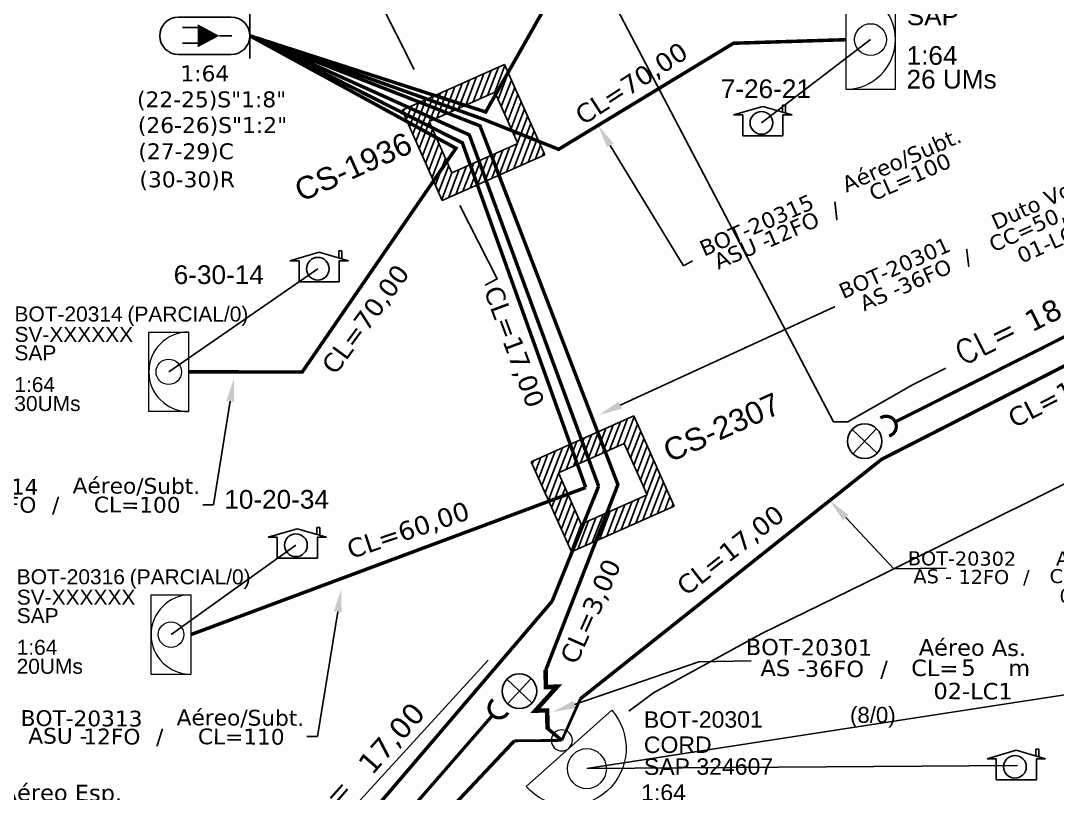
# Model space of a CAD drawing. Header units: inches. Extents: x 26685 to 27287, y 293461 to 293983.
# Drawn here: x 26991.4 to 27035.7, y 293752.35 to 293785.38 of the extents above; entities that cross this region are included whole.
import ezdxf
from ezdxf import colors
from ezdxf.entities.mleader import LeaderData, LeaderLine
from ezdxf.enums import TextEntityAlignment as Align
from ezdxf.math import Vec2, Vec3

# ---------------------------------------------------------------- set-up
doc = ezdxf.new("R2010")
doc.units = ezdxf.units.IN
doc.header["$MEASUREMENT"] = 0
for name, color, linetype in [('10.1-Caixas Subterrâneas', 5, 'Continuous'), ('10_4-POSTES', 1, 'Continuous'), ('20.4-CEOS', 1, 'Continuous'), ('CAP_A_INSTALAR', 1, 'Continuous'), ('CELULAS_GPON', 7, 'Continuous'), ('DROP DE CLIENTE', 140, 'Continuous'), ('label_cabos', 7, 'Continuous'), ('MEIO FIO', 251, 'Continuous'), ('Subida Lateral', 5, 'Continuous'), ('surveys', 7, 'Continuous'), ('surveys legendas', 7, 'Continuous')]:
    doc.layers.add(name, color=color, linetype=linetype)
for name, color, linetype, lineweight in [("20.0-LEGENDA DOS CDO'S", 1, 'Continuous', 0), ('20.1-CDO_INTERIOR', 1, 'Continuous', 0), ('20.2-CDO_POSTE', 1, 'Continuous', 5), ('20.6-CORDOALHA_SUPORTE', 7, 'Continuous', 25)]:
    doc.layers.add(name, color=color, linetype=linetype, lineweight=lineweight)
doc.styles.add('ARIAL', font='arial.ttf')
doc.styles.add('DIGICADE', font='arial.ttf')
doc.styles.add('ROMANS', font='ROMANS.SHX', dxfattribs={"height": 2.5})
doc.styles.add('siredit', font='verdana.ttf')
doc.styles.get("Standard").update_dxf_attribs({"font": 'arial.ttf'})
doc.linetypes.add('FENCELINE1', pattern='A,0.25,-0.1,[133,ltypeshp.shx,S=0.1,R=0,X=-0.1,Y=0],-0.1,1', length=1.45)

# ---------------------------------------------------------------- blocks, each defined once
blk = doc.blocks.new('SURVEY_SURVEY')
for p, q in [((0.00000036, 0.00001493), (-0.00000355, 0.00001379)), ((0.00000036, 0.00001493), (0.00000427, 0.00001379)), ((0.00000298, 0.0000151), (0.00000339, 0.0000151)), ((0.00000298, 0.00001418), (0.00000298, 0.0000151)), ((0.00000339, 0.0000151), (0.00000339, 0.00001406)), ((-0.00000355, 0.00001379), (-0.00000233, 0.00001379)), ((-0.00000232, 0.00001098), (-0.00000232, 0.00001378)), ((0.00000427, 0.00001379), (0.00000304, 0.00001379)), ((0.00000304, 0.00001379), (0.00000304, 0.00001098)), ((0.00000304, 0.00001098), (-0.00000232, 0.00001098))]:
    blk.add_line(p, q)
at = {"layer": 'DROP DE CLIENTE'}
blk.add_circle((0.00000018, 0.00001272), 0.00000152, dxfattribs=at)
blk = doc.blocks.new('POLE_POLE')
at = {"color": 1}
for p, q in [((-0.00000178, 0.00000566), (0.00000138, 0.0000027)), ((0.00000128, 0.00000576), (-0.00000168, 0.0000026))]:
    blk.add_line(p, q, dxfattribs=at)
blk.add_circle((-0.0000002, 0.00000418), 0.00000217, dxfattribs=at)
blk = doc.blocks.new('*U7')
at = {"color": 0}
blk.add_line((2.145, -0.582), (-2.104, -0.684), dxfattribs=at)
for centre, radius in [((-0.004, 0.376), 0.733), ((0.03, -1.026), 0.393)]:
    blk.add_circle(centre, radius, dxfattribs=at)
blk.add_arc((0.02, -0.633), 2.125, 1.3782, 181.3782, dxfattribs=at)
blk = doc.blocks.new('CDOI_CT_ESQ')
at = {"layer": '20.1-CDO_INTERIOR', "color": 8, "lineweight": 18}
blk.add_lwpolyline([(-2.119, -2.126), (-2.121, 2.124), (0.004, 2.125), (0.006, -2.125)], close=True, dxfattribs=at)
blk.add_circle((-1.057, -0.001), 0.68, dxfattribs=at)
blk.add_arc((0.005, 0), 2.125, 90.0276, 270.0276, dxfattribs=at)
at = {"layer": "20.0-LEGENDA DOS CDO'S", "color": 8, "style": 'ARIAL'}
for tag, p in [('CDO_N', (-9.298, 2.691)), ('SURVEY', (-9.296, 1.6)), ('SAP', (-9.299, 0.614)), ('1:XX', (-9.305, -1.079)), ('UMS', (-9.306, -2.093))]:
    blk.add_attdef(tag, p, '', height=0.8, rotation=359.9724, dxfattribs=at)
blk.add_attdef('FIBRAS_UTILIZADAS', text='', height=0.8, rotation=359.9724, dxfattribs=at).set_placement((-1.586, 2.687), align=Align.CENTER)
blk = doc.blocks.new('CDOI_CT_DRT')
at = {"layer": '20.1-CDO_INTERIOR', "color": 8, "lineweight": 18}
blk.add_lwpolyline([(2.126, -2.126), (2.128, 2.124), (0.003, 2.125), (0.001, -2.125)], close=True, dxfattribs=at)
blk.add_circle((1.064, -0.001), 0.68, dxfattribs=at)
blk.add_arc((0.002, 0), 2.125, 269.9724, 89.9724, dxfattribs=at)
at = {"layer": "20.0-LEGENDA DOS CDO'S", "color": 8, "style": 'ARIAL'}
for tag, p in [('CDO_N', (2.611, 2.691)), ('SURVEY', (2.613, 1.6)), ('SAP', (2.61, 0.614)), ('1:XX', (2.604, -1.079)), ('UMS', (2.603, -2.093))]:
    blk.add_attdef(tag, p, '', height=0.8, rotation=359.9724, dxfattribs=at)
blk.add_attdef('FIBRAS_UTILIZADAS', text='', height=0.8, rotation=359.9724, dxfattribs=at).set_placement((10.323, 2.687), align=Align.CENTER)
blk = doc.blocks.new('*U90')
at = {"layer": '20.4-CEOS', "color": 7, "style": 'siredit'}
for tag, p in [('FIBRAS_SPLITTER', (0, 0)), ('FIBRAS_TOP_C', (0, -4.128)), ('RESERVA_FINAIS', (0, -5.461))]:
    blk.add_attdef(tag, p, '', height=1.01, dxfattribs=at)
for tag, p, flags in [('ID_ATIVIDADE', (0, -6.773), 3), ('FATOR', (0, -8.085), 1), ('QTDE', (0, -9.397), 1), ('FID', (0, -10.709), 1)]:
    blk.add_attdef(tag, p, '', height=1.01, dxfattribs=dict(at, flags=flags))
blk = doc.blocks.new('*U88')
at = {"layer": '20.4-CEOS', "color": 7, "style": 'siredit'}
blk.add_attdef('FIBRAS_SPLITTER', (0, 0), '', height=1.01, dxfattribs=at)
for tag, p, flags in [('ID_ATIVIDADE', (0, -1.483), 3), ('FATOR', (0, -2.795), 1), ('QTDE', (0, -4.107), 1), ('FID', (0, -5.419), 1)]:
    blk.add_attdef(tag, p, '', height=1.01, dxfattribs=dict(at, flags=flags))
blk = doc.blocks.new('*U89')
at = {"layer": '20.4-CEOS'}
for p, q in [((-4.535, 1.194), (-1.192, 1.194)), ((-1.192, -1.19), (-4.535, -1.19))]:
    blk.add_line(p, q, dxfattribs=at)
for points in [[(0, 1.439), (0, -1.435)], [(-3.26, 0.521), (-4.275, 0.521)], [(-1.941, 0.002), (-1.137, 0.002)], [(-3.26, -0.471), (-4.275, -0.471)]]:
    blk.add_lwpolyline(points, dxfattribs=at)
blk.add_lwpolyline([(-1.941, 0.002, 0, 1.471, 0), (-3.321, 0.002, 1.471, 1.471, 0)], format="xyseb", dxfattribs=at)
for centre, start, end in [((-4.535, 0.002), 90, 270), ((-1.192, 0.002), 270, 90)]:
    blk.add_arc(centre, 1.192, start, end, dxfattribs=at)
at = {"layer": '20.4-CEOS', "color": 7, "style": 'siredit'}
for tag, p in [('FID', (-2.864, 5.596)), ('LOCAL', (-2.864, 4.243)), ('SAP', (-2.811, 2.774)), ('RACIO_SPLITAGEM', (-2.864, -1.885))]:
    blk.add_attdef(tag, text='', height=1.01, dxfattribs=at).set_placement(p, align=Align.TOP_CENTER)
for tag, flags, p in [('ID_ATIVIDADE', 3, (-2.864, -3.576)), ('FATOR', 1, (-2.864, -4.888))]:
    blk.add_attdef(tag, text='', height=1.01, dxfattribs=dict(at, flags=flags)).set_placement(p, align=Align.TOP_CENTER)
at = {"layer": '20.4-CEOS', "color": 7, "style": 'siredit', "flags": 3}
blk.add_attdef('QTDE', (-4.966, -7.122), '', height=1.01, dxfattribs=at)
blk = doc.blocks.new('*X2')
at = {"color": 0, "linetype": 'Continuous'}
for p, q in [((-1.25, 0.34099), (-0.49099, 1.1)), ((-1.25, 0.517767), (-0.667767, 1.1)), ((-1.25, 0.694544), (-0.844544, 1.1)), ((-1.25, 0.87132), (-1.02132, 1.1)), ((-1.25, 1.048097), (-1.198097, 1.1)), ((-0.789214, 0.625), (-0.314214, 1.1)), ((-0.612437, 0.625), (-0.137437, 1.1)), ((-0.43566, 0.625), (0.03934, 1.1)), ((-0.258883, 0.625), (0.216117, 1.1)), ((-0.082107, 0.625), (0.392893, 1.1)), ((0.09467, 0.625), (0.56967, 1.1)), ((0.271447, 0.625), (0.746447, 1.1)), ((0.448223, 0.625), (0.923223, 1.1)), ((0.625, 0.625), (1.1, 1.1)), ((0.801777, 0.625), (1.25, 1.073223)), ((0.8035, 0.449947), (1.25, 0.896447)), ((0.8035, 0.27317), (1.25, 0.71967)), ((-1.25, 0.164214), (-0.8035, 0.610714)), ((0.8035, 0.096393), (1.25, 0.542893)), ((-1.25, -0.012563), (-0.8035, 0.433937)), ((-1.25, -0.18934), (-0.8035, 0.25716)), ((0.8035, -0.080383), (1.25, 0.366117)), ((-1.25, -0.366117), (-0.8035, 0.080383)), ((0.8035, -0.25716), (1.25, 0.18934)), ((0.8035, -0.433937), (1.25, 0.012563)), ((-1.25, -0.542893), (-0.8035, -0.096393)), ((0.8035, -0.610714), (1.25, -0.164214)), ((-1.25, -0.71967), (-0.8035, -0.27317)), ((-1.25, -0.896447), (-0.8035, -0.449947)), ((0.49099, -1.1), (1.25, -0.34099)), ((-1.25, -1.073223), (-0.801777, -0.625)), ((-1.1, -1.1), (-0.625, -0.625)), ((-0.923223, -1.1), (-0.448223, -0.625)), ((-0.746447, -1.1), (-0.271447, -0.625)), ((-0.56967, -1.1), (-0.09467, -0.625)), ((-0.392893, -1.1), (0.082107, -0.625)), ((-0.216117, -1.1), (0.258883, -0.625)), ((-0.03934, -1.1), (0.43566, -0.625)), ((0.137437, -1.1), (0.612437, -0.625)), ((0.314214, -1.1), (0.789214, -0.625)), ((0.667767, -1.1), (1.25, -0.517767)), ((0.844544, -1.1), (1.25, -0.694544)), ((1.02132, -1.1), (1.25, -0.87132)), ((1.198097, -1.1), (1.25, -1.048097))]:
    blk.add_line(p, q, dxfattribs=at)
blk = doc.blocks.new('MANHOLE_MQ')
at = {"color": 0, "linetype": 'Continuous'}
for p, q in [((0.00000623, 0.00000569), (-0.00000627, 0.00000569)), ((-0.00000627, 0.00000569), (-0.00000627, -0.00000531)), ((0.00000623, -0.00000531), (0.00000623, 0.00000569)), ((-0.00000404, 0.00000331), (0.00000399, 0.00000331)), ((-0.00000404, -0.00000294), (-0.00000404, 0.00000331)), ((0.00000399, 0.00000331), (0.00000399, -0.00000294)), ((0.00000399, -0.00000294), (-0.00000404, -0.00000294)), ((0.00000399, -0.00000294), (0.00000399, -0.00000294)), ((-0.00000627, -0.00000531), (0.00000623, -0.00000531))]:
    blk.add_line(p, q, dxfattribs=at)
at = {"color": 0, "linetype": 'Continuous', "xscale": 5e-06, "yscale": 5e-06, "zscale": 1e-05}
blk.add_blockref('*X2', (-0.00000002, 0.00000019), dxfattribs=at)
blk = doc.blocks.new('Inst CDOE-8 CAIXA DIST OPT CDOE 48F_8D C_SPL OPTAP')
at = {"layer": "20.0-LEGENDA DOS CDO'S", "color": 0}
for tag, p, style, flags in [('ID_ATIVIDADE', (0.12, 6.472), 'ARIAL', 3), ('FATOR', (7.921, 6.472), 'ARIAL', 1), ('QTDE', (0.235, -0.97), 'DIGICADE', 3)]:
    blk.add_attdef(tag, p, '', height=0.8, rotation=0.118, dxfattribs=dict(at, style=style, flags=flags))
at = {"layer": "20.0-LEGENDA DOS CDO'S", "color": 0, "style": 'ARIAL'}
for tag, p, height in [('FID', (0.12, 5.248), 0.8), ('CORDOALHA', (0.122, 4.023), 0.8), ('SAP', (0.124, 2.961), 0.8), ('1:XX', (-0.012, 1.7), 0.8), ('UMS', (0.141, 0.217), 1)]:
    blk.add_attdef(tag, p, '', height=height, rotation=0.118, dxfattribs=at)
blk.add_attdef('FIBRAS_UTILIZADAS', text='', height=0.8, rotation=0.118, dxfattribs=at).set_placement((13.479, 5.263), align=Align.CENTER)
blk = doc.blocks.new('*U91')
at = {"layer": '20.6-CORDOALHA_SUPORTE'}
for points in [[(-20.841, -0.377, 0.139, 0.139, 1.175511), (-20.831, 0.471, 0.139, 0.139, 0)], [(-10.096, 0.468, 0.139, 0.139, 1.231752), (-10.096, -0.378, 0.139, 0.139, 0)]]:
    blk.add_lwpolyline(points, format="xyseb", dxfattribs=at)
at = {"layer": '20.6-CORDOALHA_SUPORTE', "const_width": 0.139}
blk.add_lwpolyline([(-20.299, 0.041), (-10.617, 0.045)], dxfattribs=at)
at = {"layer": '20.6-CORDOALHA_SUPORTE', "color": 0, "lineweight": 0, "style": 'ROMANS'}
blk.add_attdef('LANCE', text='', height=1, dxfattribs=at).set_placement((-0.538, -2.215), align=Align.RIGHT)
at = {"layer": '20.6-CORDOALHA_SUPORTE', "color": 0, "style": 'siredit'}
blk.add_attdef('QTDE', (-0.538, -2.215), '', height=1, rotation=359.69, dxfattribs=at)
at = {"layer": '20.6-CORDOALHA_SUPORTE', "color": 0, "lineweight": 0, "style": 'ROMANS'}
for tag, p, flags in [('FATOR', (-5.196, -4.442), 3), ('ID_ATIVIDADE', (-5.201, -6.669), 3), ('FID', (-5.201, -8.896), 1)]:
    blk.add_attdef(tag, p, '', height=1, dxfattribs=dict(at, flags=flags))
blk = doc.blocks.new('*U92')
at = {"layer": '20.6-CORDOALHA_SUPORTE'}
blk.add_lwpolyline([(-20.841, -0.377, 0.139, 0.139, 1.175511), (-20.831, 0.471, 0.139, 0.139, 0)], format="xyseb", dxfattribs=at)
at = {"layer": '20.6-CORDOALHA_SUPORTE', "const_width": 0.139}
blk.add_lwpolyline([(-3.021, 0.467, 1.231752), (-3.021, -0.379)], format="xyb", dxfattribs=at)
blk.add_lwpolyline([(-20.299, 0.041), (-3.542, 0.044)], dxfattribs=at)
at = {"layer": '20.6-CORDOALHA_SUPORTE', "color": 0, "lineweight": 0, "style": 'ROMANS'}
blk.add_attdef('LANCE', text='', height=1, dxfattribs=at).set_placement((-0.538, -2.215), align=Align.RIGHT)
at = {"layer": '20.6-CORDOALHA_SUPORTE', "color": 0, "style": 'siredit'}
blk.add_attdef('QTDE', (-0.538, -2.215), '', height=1, rotation=359.69, dxfattribs=at)
at = {"layer": '20.6-CORDOALHA_SUPORTE', "color": 0, "lineweight": 0, "style": 'ROMANS'}
for tag, p, flags in [('FATOR', (-5.196, -4.442), 3), ('ID_ATIVIDADE', (-5.201, -6.669), 3), ('FID', (-5.201, -8.896), 1)]:
    blk.add_attdef(tag, p, '', height=1, dxfattribs=dict(at, flags=flags))
blk = doc.blocks.new('Inst CB DT VG CFOA-SM-AS-80-TS-36')
at = {"layer": 'label_cabos', "color": 0, "style": 'siredit'}
for tag, flags, p in [('ID_ATIVIDADE', 3, (1.314, 2.672)), ('FATOR', 1, (11.56, 2.551))]:
    blk.add_attdef(tag, text='', height=1, rotation=359.69001, dxfattribs=dict(at, flags=flags)).set_placement(p, align=Align.MIDDLE_CENTER)
for tag, p in [('DESTINO_CABO', (3.131, 1.262)), ('TIPO_CABO', (13.108, 1.245)), ('TIPO_CABO', (1.762, -0.005)), ('CABO', (4.686, -0.052)), ('/', (7.714, -0.052)), ('LANCE', (10.909, 0.002)), ('UND', (15.964, 0.002)), ('FID', (13.148, -1.414))]:
    blk.add_attdef(tag, text='', height=1, rotation=359.69001, dxfattribs=at).set_placement(p, align=Align.MIDDLE_CENTER)
blk.add_attdef('QTDE', (12.429, -0.475), '', height=1, rotation=359.69001, dxfattribs=at)
blk = doc.blocks.new('Inst CB AS CFOA-SM-AS-80-TS-36')
at = {"layer": 'label_cabos', "color": 0, "style": 'siredit'}
for tag, flags, p in [('ID_ATIVIDADE', 3, (1.314, 2.672)), ('FATOR', 1, (11.56, 2.551))]:
    blk.add_attdef(tag, text='', height=1, rotation=359.69001, dxfattribs=dict(at, flags=flags)).set_placement(p, align=Align.MIDDLE_CENTER)
for tag, p in [('DESTINO_CABO', (3.131, 1.262)), ('TIPO_CABO', (13.108, 1.245)), ('TIPO_CABO', (1.762, -0.005)), ('CABO', (4.686, -0.052)), ('/', (7.714, -0.052)), ('LANCE', (10.809, 0.002)), ('UND', (15.964, 0.002)), ('FID', (13.148, -1.414))]:
    blk.add_attdef(tag, text='', height=1, rotation=359.69001, dxfattribs=at).set_placement(p, align=Align.MIDDLE_CENTER)
blk.add_attdef('QTDE', (12.429, -0.475), '', height=1, rotation=359.69001, dxfattribs=at)
blk = doc.blocks.new('Inst CB ESP CFOA-SM-AS-80-TS-36')
at = {"layer": 'label_cabos', "color": 0, "style": 'siredit'}
for tag, flags, p in [('ID_ATIVIDADE', 3, (1.314, 2.672)), ('FATOR', 1, (11.56, 2.551))]:
    blk.add_attdef(tag, text='', height=1, rotation=359.69001, dxfattribs=dict(at, flags=flags)).set_placement(p, align=Align.MIDDLE_CENTER)
for tag, p in [('DESTINO_CABO', (3.131, 1.262)), ('TIPO_CABO', (13.108, 1.245)), ('TIPO_CABO', (1.762, -0.005)), ('CABO', (4.686, -0.052)), ('/', (7.714, -0.052)), ('LANCE', (10.809, 0.002)), ('UND', (15.964, 0.002)), ('FID', (13.148, -1.414))]:
    blk.add_attdef(tag, text='', height=1, rotation=359.69001, dxfattribs=at).set_placement(p, align=Align.MIDDLE_CENTER)
blk.add_attdef('QTDE', (12.429, -0.475), '', height=1, rotation=359.69001, dxfattribs=at)
blk = doc.blocks.new('Inst CB AS CFOA-SM-AS-120-S-12 A')
at = {"layer": 'label_cabos', "color": 0, "style": 'siredit'}
for tag, flags, p in [('ID_ATIVIDADE', 3, (1.314, 2.672)), ('FATOR', 1, (11.56, 2.551))]:
    blk.add_attdef(tag, text='', height=1, rotation=359.69001, dxfattribs=dict(at, flags=flags)).set_placement(p, align=Align.MIDDLE_CENTER)
for tag, p in [('DESTINO_CABO', (3.131, 1.262)), ('TIPO_CABO', (13.108, 1.245)), ('TIPO_CABO', (1.262, -0.005)), ('CABO', (4.686, -0.052)), ('/', (7.714, -0.052)), ('LANCE', (10.809, 0.002)), ('UND', (15.964, 0.002)), ('FID', (13.148, -1.414))]:
    blk.add_attdef(tag, text='', height=1, rotation=359.69001, dxfattribs=at).set_placement(p, align=Align.MIDDLE_CENTER)
blk.add_attdef('QTDE', (12.429, -0.475), '', height=1, rotation=359.69001, dxfattribs=at)
blk = doc.blocks.new('LEGENDA DOS CABOS')
at = {"layer": 'label_cabos', "color": 0, "style": 'siredit'}
for tag, p in [('ID', (4.24, 1.63)), ('XX', (14.307, 1.673)), ('TIPO_CABO', (2.74, 0.522)), ('CABO', (6.163, 0.475)), ('/', (9.192, 0.475)), ('METROS', (14.358, 0.475))]:
    blk.add_attdef(tag, text='', height=1, rotation=359.69001, dxfattribs=at).set_placement(p, align=Align.MIDDLE_CENTER)

msp = doc.modelspace()

# ---------------------------------------------------------------- linework, layer by layer
at = {"layer": 'CAP_A_INSTALAR', "linetype": 'FENCELINE1', "ltscale": 3, "const_width": 0.15}
for points in [[(27001.193, 293784.734), (27011.273, 293781.477), (27020.733, 293798.169), (27029.08, 293798.123)], [(27013.837, 293757.617), (27016.923, 293765.547), (27011.028, 293780.883), (27001.34, 293784.679)], [(27015.321, 293756.392), (27028.193, 293766.627), (27044.295, 293774.856)]]:
    msp.add_lwpolyline(points, dxfattribs=at)
at = {"layer": 'CAP_A_INSTALAR', "color": 8, "linetype": 'FENCELINE1', "ltscale": 3, "const_width": 0.15}
for points in [[(27001.193, 293784.734), (27010.001, 293779.924), (27003.431, 293770.36), (26998.576, 293770.367)], [(27016.099, 293765.476), (27010.572, 293780.497), (27001.193, 293784.734)], [(27026.658, 293784.566), (27021.862, 293784.414), (27014.389, 293779.88), (27011.149, 293781.175), (27001.193, 293784.734)], [(27015.547, 293765.422), (27010.275, 293780.155), (27001.193, 293784.734)], [(27015.547, 293765.422), (26998.674, 293759.135), (26998.674, 293759.135)], [(27014.109, 293760.557), (27016.099, 293765.476)], [(27014.109, 293760.557), (27003.527, 293748.158), (26999.294, 293741.953), (27019.896, 293740.737)]]:
    msp.add_lwpolyline(points, dxfattribs=at)
at = {"layer": 'CAP_A_INSTALAR', "linetype": 'FENCELINE1', "ltscale": 5, "const_width": 0.12}
msp.add_lwpolyline([(27014.525, 293754.612), (27015.321, 293756.392)], dxfattribs=at)
at = {"layer": 'CAP_A_INSTALAR', "linetype": 'FENCELINE1', "ltscale": 3}
for points in [[(27014.525, 293754.612, 0.12, 0.12, 0), (27014.525, 293754.612, 0.15, 0.15, 0), (27013.918, 293755.122, 0.15, 0.15, 0)], [(27012.499, 293754.595, 0.12, 0.12, 0), (27012.499, 293754.595, 0.15, 0.15, 0), (27005.211, 293746.848, 0.15, 0.15, 0)], [(27014.525, 293754.612, 0.12, 0.12, 0), (27012.499, 293754.595, 0.12, 0.12, 0)]]:
    msp.add_lwpolyline(points, format="xyseb", dxfattribs=at)
at = {"layer": 'DROP DE CLIENTE'}
for points in [[(27027.72, 293784.571), (27023.058, 293781.01)], [(26997.726, 293770.367), (27004.098, 293774.775)], [(26997.824, 293759.134), (27003.163, 293762.954)], [(27015.598, 293753.404), (27039.715, 293757.123)], [(27015.598, 293753.404), (27034.007, 293753.538)]]:
    msp.add_lwpolyline(points, dxfattribs=at)
at = {"layer": 'MEIO FIO'}
for points in [[(27008.218, 293783.286), (27003.524, 293792.59), (27004.114, 293792.889), (27003.35, 293794.393), (27002.941, 293794.188), (27000.776, 293798.417), (26996.398, 293796.18), (26996.091, 293796.787), (26993.437, 293795.432), (26994.248, 293793.85), (26993.067, 293793.243), (26993.941, 293791.558)], [(27010.251, 293798.555), (27026.13, 293768.236), (27026.752, 293768.236), (27029.516, 293769.818), (27030.939, 293770.529)], [(27010.169, 293777.477), (27011.768, 293774.338), (27011.247, 293774.074)], [(27041.403, 293768.268), (27039.579, 293767.354), (27028.122, 293761.645), (27023.067, 293759.18), (27018.437, 293756.645), (27017.391, 293755.861)], [(27003.156, 293748.778), (27005.295, 293751.393), (27011.377, 293758.042)]]:
    msp.add_lwpolyline(points, dxfattribs=at)
at = {"layer": 'Subida Lateral', "color": 5, "const_width": 0.195}
msp.add_lwpolyline([(27013.919, 293755.093), (27013.895, 293755.89), (27013.404, 293755.887), (27014.322, 293756.91), (27013.843, 293756.89), (27013.837, 293757.617)], dxfattribs=at)

# ---------------------------------------------------------------- block references
at = {"color": 0, "lineweight": 0}
ref = msp.add_blockref('Inst CB AS CFOA-SM-AS-120-S-12 A', (27029.75, 293761.631), dxfattribs=dict(at, xscale=0.6, yscale=0.6, zscale=0.6))
ref.add_attrib('DESTINO_CABO', 'BOT-20302', dxfattribs={"layer": 'label_cabos', "color": 0, "height": 0.6, "rotation": 359.69, "style": 'siredit'}).set_placement((27031.629, 293762.388), align=Align.MIDDLE_CENTER)
ref.add_attrib('CABO', '12FO', dxfattribs={"layer": 'label_cabos', "color": 0, "height": 0.6, "rotation": 359.69, "style": 'siredit'}).set_placement((27032.561, 293761.6), align=Align.MIDDLE_CENTER)
ref.add_attrib('TIPO_CABO', 'Aéreo As.', dxfattribs={"layer": 'label_cabos', "color": 0, "height": 0.6, "rotation": 359.69, "style": 'siredit'}).set_placement((27037.615, 293762.378), align=Align.MIDDLE_CENTER)
ref.add_attrib('/', '/', dxfattribs={"layer": 'label_cabos', "color": 0, "height": 0.6, "rotation": 359.69, "style": 'siredit'}).set_placement((27034.378, 293761.6), align=Align.MIDDLE_CENTER)
ref.add_attrib('TIPO_CABO', 'AS - ', dxfattribs={"layer": 'label_cabos', "color": 0, "height": 0.6, "rotation": 359.69, "style": 'siredit'}).set_placement((27030.507, 293761.628), align=Align.MIDDLE_CENTER)
ref.add_attrib('FID', '01-LC1.1', dxfattribs={"layer": 'label_cabos', "color": 0, "height": 0.6, "rotation": 359.69, "style": 'siredit'}).set_placement((27037.639, 293760.782), align=Align.MIDDLE_CENTER)
ref.add_attrib('LANCE', 'CL=', dxfattribs={"layer": 'label_cabos', "color": 0, "height": 0.6, "rotation": 359.69, "style": 'siredit'}).set_placement((27036.235, 293761.632), align=Align.MIDDLE_CENTER)
ref.add_attrib('QTDE', '25', (27037.207, 293761.346), dxfattribs={"layer": 'label_cabos', "color": 0, "height": 0.6, "rotation": 359.69, "style": 'siredit'})
ref.add_attrib('UND', 'm', dxfattribs={"layer": 'label_cabos', "color": 0, "height": 0.6, "rotation": 359.69, "style": 'siredit'}).set_placement((27039.328, 293761.632), align=Align.MIDDLE_CENTER)
at = {"layer": '10.1-Caixas Subterrâneas', "color": 30, "xscale": 383745.0651733898, "yscale": 383745.0651733898, "zscale": 383745.0651733898, "rotation": 204.0747393551157}
for p in [(27010.71, 293780.662), (27016.236, 293765.642)]:
    msp.add_blockref('MANHOLE_MQ', p, dxfattribs=at)
at = {"layer": '10_4-POSTES', "color": 1, "xscale": 340909.0875, "yscale": 340909.0875, "zscale": 340909.0875}
for p in [(27027.538, 293765.975), (27012.78, 293755.293)]:
    msp.add_blockref('POLE_POLE', p, dxfattribs=at)
at = {"layer": "20.0-LEGENDA DOS CDO'S", "lineweight": 0}
ref = msp.add_blockref('Inst CDOE-8 CAIXA DIST OPT CDOE 48F_8D C_SPL OPTAP', (27017.927, 293750.531), dxfattribs=dict(at, xscale=0.8800000000000001, yscale=0.8800000000000001, zscale=0.8800000000000001))
ref.add_attrib('FID', 'BOT-20301', (27018.032, 293755.149), dxfattribs={"color": 0, "height": 0.704, "rotation": 0.118, "style": 'ARIAL'})
ref.add_attrib('CORDOALHA', 'CORD', (27018.034, 293754.072), dxfattribs={"color": 0, "height": 0.704, "rotation": 0.118, "style": 'ARIAL'})
ref.add_attrib('SAP', 'SAP 324607', (27018.036, 293753.137), dxfattribs={"color": 0, "height": 0.704, "rotation": 0.118, "style": 'ARIAL'})
ref.add_attrib('1:XX', '1:64', (27017.916, 293752.027), dxfattribs={"color": 0, "height": 0.704, "rotation": 0.118, "style": 'ARIAL'})
ref.add_attrib('UMS', '2 UMs', (27018.05, 293750.723), dxfattribs={"color": 0, "height": 0.88, "rotation": 0.118, "style": 'ARIAL'})
ref.add_attrib('FIBRAS_UTILIZADAS', '(8/0)', dxfattribs={"color": 0, "height": 0.6795, "rotation": 0.118, "style": 'ARIAL'}).set_placement((27028.795, 293755.161), align=Align.BOTTOM_RIGHT)
at = {"layer": '20.1-CDO_INTERIOR'}
msp.add_blockref('CDOI_CT_DRT', (27026.656, 293784.572), dxfattribs=at).add_auto_attribs({'CDO_N': 'BOT-20315', 'FIBRAS_UTILIZADAS': '          (PARCIAL/0)', 'SURVEY': 'SV-XXXXXX', 'SAP': 'SAP', '1:XX': '1:64', 'UMS': '26 UMs'})
at = {"layer": '20.1-CDO_INTERIOR', "xscale": 0.8, "yscale": 0.8, "zscale": 0.8}
for p, values in [((26998.572, 293770.368), {'CDO_N': 'BOT-20314', 'FIBRAS_UTILIZADAS': '          (PARCIAL/0)', 'SURVEY': 'SV-XXXXXX', 'SAP': 'SAP', '1:XX': '1:64', 'UMS': '30UMs'}), ((26998.669, 293759.135), {'CDO_N': 'BOT-20316', 'FIBRAS_UTILIZADAS': '          (PARCIAL/0)', 'SURVEY': 'SV-XXXXXX', 'SAP': 'SAP', '1:XX': '1:64', 'UMS': '20UMs'})]:
    msp.add_blockref('CDOI_CT_ESQ', p, dxfattribs=at).add_auto_attribs(values)
at = {"layer": '20.2-CDO_POSTE', "xscale": -1.152, "yscale": 1.152, "zscale": 1.152, "rotation": 222.9830390450754}
msp.add_blockref('*U7', (27015.306, 293753.724), dxfattribs=at)
at = {"layer": '20.4-CEOS', "lineweight": 0, "xscale": 0.6719999999999999, "yscale": 0.6719999999999999, "zscale": 0.6719999999999999}
msp.add_blockref('*U89', (27001.193, 293784.732), dxfattribs=at).add_auto_attribs({'FID': 'CEOS-203', 'LOCAL': 'CS-1936', 'SAP': 'SAP 321408', 'RACIO_SPLITAGEM': '1:64'})
at = {"layer": '20.4-CEOS', "color": 0, "lineweight": 0}
ref = msp.add_blockref('*U90', (26996.37, 293781.676), dxfattribs=dict(at, xscale=0.6719999999999999, yscale=0.6719999999999999, zscale=0.6719999999999999))
ref.add_attrib('FIBRAS_SPLITTER', '(22-25)S"1:8"', (26996.37, 293781.676), dxfattribs={"color": 7, "height": 0.6785, "style": 'siredit'})
ref.add_attrib('FIBRAS_TOP_C', '(27-29)C', (26996.429, 293779.457), dxfattribs={"color": 7, "height": 0.6785, "style": 'siredit'})
ref.add_attrib('RESERVA_FINAIS', '(30-30)R', (26996.475, 293778.256), dxfattribs={"color": 7, "height": 0.6785, "style": 'siredit'})
at = {"layer": '20.4-CEOS', "color": 0, "lineweight": 0, "xscale": 0.6719999999999999, "yscale": 0.6719999999999999, "zscale": 0.6719999999999999}
msp.add_blockref('*U88', (26996.407, 293780.578), dxfattribs=at).add_auto_attribs({'FIBRAS_SPLITTER': '(26-26)S"1:2"'})
at = {"layer": '20.6-CORDOALHA_SUPORTE', "color": 0, "lineweight": 0}
ref = msp.add_blockref('*U92', (27046.965, 293777.327), dxfattribs=dict(at, rotation=26.69484739359166))
ref.add_attrib('QTDE', '18,00', (27034.599, 293772.04), dxfattribs={"color": 0, "height": 0.9, "rotation": 26.3849, "style": 'siredit'})
ref.add_attrib('LANCE', 'CL=', dxfattribs={"color": 0, "lineweight": 0, "height": 1, "rotation": 26.6948, "style": 'ROMANS'}).set_placement((27034.109, 293771.858), align=Align.RIGHT)
ref = msp.add_blockref('*U91', (27018.57, 293763.66), dxfattribs=dict(at, rotation=48.95328750880822))
ref.add_attrib('QTDE', '17,00', (27006.414, 293753.085), dxfattribs={"color": 0, "height": 0.9, "rotation": 48.6433, "style": 'siredit'})
ref.add_attrib('LANCE', 'CL=', dxfattribs={"color": 0, "lineweight": 0, "height": 1, "rotation": 48.9533, "style": 'ROMANS'}).set_placement((27005.691, 293752.472), align=Align.RIGHT)
at = {"layer": 'label_cabos', "color": 0, "lineweight": 0, "xscale": 0.6746033956656592, "yscale": 0.6746033956656592, "zscale": 0.6746033956656592, "rotation": 24}
msp.add_blockref('LEGENDA DOS CABOS', (27020.687, 293774.473), dxfattribs=at).add_auto_attribs({'ID': 'BOT-20315', 'CABO': '12FO', 'METROS': 'CL=100', 'XX': 'Aéreo/Subt.', '/': '/', 'TIPO_CABO': 'ASU -'})
at = {"layer": 'label_cabos', "color": 0, "lineweight": 0}
ref = msp.add_blockref('Inst CB DT VG CFOA-SM-AS-80-TS-36', (27027.208, 293773.198), dxfattribs=dict(at, xscale=0.6599999999999997, yscale=0.6599999999999997, zscale=0.6599999999999997, rotation=24.47484141950952))
ref.add_attrib('DESTINO_CABO', 'BOT-20301', dxfattribs={"color": 0, "height": 0.66, "rotation": 24.1648, "style": 'siredit'}).set_placement((27028.743, 293774.812), align=Align.MIDDLE_CENTER)
ref.add_attrib('CABO', '36FO', dxfattribs={"color": 0, "height": 0.66, "rotation": 24.1648, "style": 'siredit'}).set_placement((27030.037, 293774.448), align=Align.MIDDLE_CENTER)
ref.add_attrib('TIPO_CABO', 'Duto Vg.', dxfattribs={"color": 0, "height": 0.66, "rotation": 24.1648, "style": 'siredit'}).set_placement((27034.741, 293777.53), align=Align.MIDDLE_CENTER)
ref.add_attrib('/', '/', dxfattribs={"color": 0, "height": 0.66, "rotation": 24.1648, "style": 'siredit'}).set_placement((27031.856, 293775.276), align=Align.MIDDLE_CENTER)
ref.add_attrib('TIPO_CABO', 'AS - ', dxfattribs={"color": 0, "height": 0.66, "rotation": 24.1648, "style": 'siredit'}).set_placement((27028.267, 293773.677), align=Align.MIDDLE_CENTER)
ref.add_attrib('FID', '01-LC1', dxfattribs={"color": 0, "height": 0.66, "rotation": 24.1648, "style": 'siredit'}).set_placement((27035.492, 293775.943), align=Align.MIDDLE_CENTER)
ref.add_attrib('LANCE', 'CC=', dxfattribs={"color": 0, "height": 0.66, "rotation": 24.1648, "style": 'siredit'}).set_placement((27033.76, 293776.182), align=Align.MIDDLE_CENTER)
ref.add_attrib('QTDE', '50,00', (27034.803, 293776.311), dxfattribs={"color": 0, "height": 0.66, "rotation": 24.1648, "style": 'siredit'})
ref.add_attrib('UND', 'm', dxfattribs={"color": 0, "height": 0.66, "rotation": 24.1648, "style": 'siredit'}).set_placement((27036.797, 293777.564), align=Align.MIDDLE_CENTER)
at = {"layer": 'label_cabos', "color": 0, "lineweight": 0, "xscale": 0.6746033956656592, "yscale": 0.6746033956656592, "zscale": 0.6746033956656592}
for p, values in [((26986.692, 293764.368), {'ID': 'BOT-20314', 'CABO': '12FO', 'METROS': 'CL=100', 'XX': 'Aéreo/Subt.', '/': '/', 'TIPO_CABO': 'ASU -'}), ((26991.139, 293754.456), {'ID': 'BOT-20313', 'CABO': '12FO', 'METROS': 'CL=110', 'XX': 'Aéreo/Subt.', '/': '/', 'TIPO_CABO': 'ASU -'})]:
    msp.add_blockref('LEGENDA DOS CABOS', p, dxfattribs=at).add_auto_attribs(values)
at = {"layer": 'label_cabos', "color": 0, "lineweight": 0}
ref = msp.add_blockref('Inst CB AS CFOA-SM-AS-80-TS-36', (27022.897, 293757.71), dxfattribs=dict(at, xscale=0.7, yscale=0.7, zscale=0.7))
ref.add_attrib('DESTINO_CABO', 'BOT-20301', dxfattribs={"color": 0, "height": 0.7, "rotation": 359.69, "style": 'siredit'}).set_placement((27025.089, 293758.594), align=Align.MIDDLE_CENTER)
ref.add_attrib('TIPO_CABO', 'Aéreo As.', dxfattribs={"color": 0, "height": 0.7, "rotation": 359.69, "style": 'siredit'}).set_placement((27032.073, 293758.581), align=Align.MIDDLE_CENTER)
ref.add_attrib('CABO', '36FO', dxfattribs={"color": 0, "height": 0.7, "rotation": 359.69, "style": 'siredit'}).set_placement((27026.178, 293757.674), align=Align.MIDDLE_CENTER)
ref.add_attrib('/', '/', dxfattribs={"color": 0, "height": 0.7, "rotation": 359.69, "style": 'siredit'}).set_placement((27028.297, 293757.674), align=Align.MIDDLE_CENTER)
ref.add_attrib('TIPO_CABO', 'AS - ', dxfattribs={"color": 0, "height": 0.7, "rotation": 359.69, "style": 'siredit'}).set_placement((27024.131, 293757.707), align=Align.MIDDLE_CENTER)
ref.add_attrib('FID', '02-LC1', dxfattribs={"color": 0, "height": 0.7, "rotation": 359.69, "style": 'siredit'}).set_placement((27032.101, 293756.72), align=Align.MIDDLE_CENTER)
ref.add_attrib('LANCE', 'CL=', dxfattribs={"color": 0, "height": 0.7, "rotation": 359.69, "style": 'siredit'}).set_placement((27030.464, 293757.711), align=Align.MIDDLE_CENTER)
ref.add_attrib('QTDE', '5', (27031.598, 293757.378), dxfattribs={"color": 0, "height": 0.7, "rotation": 359.69, "style": 'siredit'})
ref.add_attrib('UND', 'm', dxfattribs={"color": 0, "height": 0.7, "rotation": 359.69, "style": 'siredit'}).set_placement((27034.072, 293757.711), align=Align.MIDDLE_CENTER)
ref = msp.add_blockref('Inst CB ESP CFOA-SM-AS-80-TS-36', (26983.983, 293751.503), dxfattribs=dict(at, xscale=0.7, yscale=0.7, zscale=0.7))
ref.add_attrib('DESTINO_CABO', 'BOT-20304', dxfattribs={"color": 0, "height": 0.7, "rotation": 359.69, "style": 'siredit'}).set_placement((26986.175, 293752.387), align=Align.MIDDLE_CENTER)
ref.add_attrib('TIPO_CABO', 'Aéreo Esp.', dxfattribs={"color": 0, "height": 0.7, "rotation": 359.69, "style": 'siredit'}).set_placement((26993.159, 293752.375), align=Align.MIDDLE_CENTER)
ref.add_attrib('CABO', '36FO', dxfattribs={"color": 0, "height": 0.7, "rotation": 359.69, "style": 'siredit'}).set_placement((26987.263, 293751.467), align=Align.MIDDLE_CENTER)
ref.add_attrib('/', '/', dxfattribs={"color": 0, "height": 0.7, "rotation": 359.69, "style": 'siredit'}).set_placement((26989.383, 293751.467), align=Align.MIDDLE_CENTER)
ref.add_attrib('TIPO_CABO', 'AS - ', dxfattribs={"color": 0, "height": 0.7, "rotation": 359.69, "style": 'siredit'}).set_placement((26985.217, 293751.5), align=Align.MIDDLE_CENTER)
ref.add_attrib('FID', '03-LC1', dxfattribs={"color": 0, "height": 0.7, "rotation": 359.69, "style": 'siredit'}).set_placement((26993.186, 293750.513), align=Align.MIDDLE_CENTER)
ref.add_attrib('LANCE', 'CL=', dxfattribs={"color": 0, "height": 0.7, "rotation": 359.69, "style": 'siredit'}).set_placement((26991.549, 293751.505), align=Align.MIDDLE_CENTER)
ref.add_attrib('QTDE', '25', (26992.683, 293751.171), dxfattribs={"color": 0, "height": 0.7, "rotation": 359.69, "style": 'siredit'})
ref.add_attrib('UND', 'm', dxfattribs={"color": 0, "height": 0.7, "rotation": 359.69, "style": 'siredit'}).set_placement((26995.158, 293751.505), align=Align.MIDDLE_CENTER)
at = {"layer": 'surveys', "color": 151, "xscale": 320000, "yscale": 320000, "zscale": 320000}
for p in [(27023.001, 293776.939), (27004.04, 293770.704), (27003.105, 293758.883), (27033.834, 293749.412)]:
    msp.add_blockref('SURVEY_SURVEY', p, dxfattribs=at)

# ---------------------------------------------------------------- texts
at = {"layer": '10.1-Caixas Subterrâneas', "color": 30, "style": 'ARIAL'}
for s, p in [('CS-1936', (27003.387, 293777.618)), ('CS-2307', (27019.138, 293766.477))]:
    msp.add_text(s, height=0.96, rotation=24.0747, dxfattribs=at).set_placement(p)
at = {"layer": 'CELULAS_GPON', "style": 'siredit'}
for s, rotation, p in [('CL=70,00', 32.9358, (27015.434, 293780.891)), ('CL=70,00', 53.7351, (27004.844, 293770.193)), ('CL=17,00', 290.3212, (27011.18, 293773.855)), ('CL=18,00', 27.277, (27033.862, 293767.948)), ('CL=60,00', 18.6309, (27005.507, 293762.36)), ('CL=17,00', 38.1602, (27019.838, 293760.755)), ('CL=3,00', 65.9965, (27015.151, 293757.807))]:
    msp.add_text(s, height=0.8, rotation=rotation, dxfattribs=at).set_placement(p)
at = {"layer": 'surveys legendas', "color": 1}
for s, p in [('7-26-21', (27021.319, 293782.069)), ('6-30-14', (26997.939, 293774.121)), ('10-20-34', (27000.1, 293764.517))]:
    msp.add_text(s, height=0.8, dxfattribs=at).set_placement(p)

# ---------------------------------------------------------------- leaders
at = {"color": 7}
ml = msp.add_multileader_mtext('Standard', dxfattribs=at)
ml.set_content('', color=7)
ml.set_leader_properties()
ml.build(insert=Vec2(0, 0))
ml.multileader.update_dxf_attribs({"text_right_attachment_type": 6, "dogleg_length": 0.36, "arrow_head_size": 1})
ctx = ml.context
ctx.base_point, ctx.char_height, ctx.arrow_head_size, ctx.landing_gap_size, ctx.plane_origin, ctx.plane_x_axis, ctx.plane_y_axis = Vec3(27020.236, 293775.08), 0.18, 1, 0.09, Vec3(27014.492, 293772.068), Vec3(-0.879083, -0.476669), Vec3(0.476669, -0.879083)
ctx.right_attachment, ctx.text_align_type = 6, 2
notes = []
notes.append((ctx, [(0, (1, 1, 0), (27019.719, 293774.902), (0.879083, 0.476669), 0.36, [(0, [(27016.078, 293780.904)], 0, [])])]))
ctx.mtext.insert, ctx.mtext.text_direction, ctx.mtext.rotation, ctx.mtext.alignment, ctx.mtext.flow_direction = Vec3(27020.2, 293774.958), Vec3(-0.879083, -0.476669), 3.638454, 3, 5
ml = msp.add_multileader_mtext('Standard', dxfattribs=at)
ml.set_content('', color=7)
ml.set_leader_properties()
ml.build(insert=Vec2(0, 0))
ml.multileader.update_dxf_attribs({"text_right_attachment_type": 6, "dogleg_length": 0.36, "arrow_head_size": 1})
ctx = ml.context
ctx.base_point, ctx.char_height, ctx.arrow_head_size, ctx.landing_gap_size, ctx.plane_origin, ctx.plane_x_axis, ctx.plane_y_axis = Vec3(27026.196, 293773.142), 0.18, 1, 0.09, Vec3(27016.117, 293768.525), Vec3(0.999881, 0.015418), Vec3(-0.015418, 0.999881)
ctx.right_attachment = 6
notes.append((ctx, [(0, (1, 1, 0), (27026.173, 293773.142), (0.999881, 0.015418), 0.0235, [(0, [(27016.117, 293768.525)], 0, [])])]))
ctx.mtext.insert, ctx.mtext.text_direction, ctx.mtext.rotation, ctx.mtext.flow_direction = Vec3(27026.285, 293773.234), Vec3(0.999881, 0.015418), 0.015419, 5
ml = msp.add_multileader_mtext('Standard', dxfattribs=at)
ml.set_content('', color=7)
ml.set_leader_properties()
ml.build(insert=Vec2(0, 0))
ml.multileader.update_dxf_attribs({"text_right_attachment_type": 6, "dogleg_length": 0.36, "arrow_head_size": 1})
ctx = ml.context
ctx.base_point, ctx.char_height, ctx.arrow_head_size, ctx.landing_gap_size, ctx.plane_origin, ctx.plane_x_axis, ctx.plane_y_axis = Vec3(26999.274, 293764.688), 0.18, 1, 0.09, Vec3(27005.579, 293764.688), Vec3(-1, 0), Vec3(0, -1)
ctx.right_attachment = 6
notes.append((ctx, [(0, (1, 1, 0), (26999.634, 293764.688), (-1, 0), 0.36, [(0, [(27000.516, 293770.095)], 0, [])])]))
ctx.mtext.insert, ctx.mtext.rotation, ctx.mtext.flow_direction, ctx.mtext.extrusion = Vec3(26999.184, 293764.598), 3.141593, 5, Vec3(0, 0, -1)
ml = msp.add_multileader_mtext('Standard', dxfattribs=at)
ml.set_content('', color=7)
ml.set_leader_properties()
ml.build(insert=Vec2(0, 0))
ml.multileader.update_dxf_attribs({"text_right_attachment_type": 6, "dogleg_length": 0.36, "arrow_head_size": 1})
ctx = ml.context
ctx.base_point, ctx.char_height, ctx.arrow_head_size, ctx.landing_gap_size, ctx.plane_origin, ctx.plane_x_axis, ctx.plane_y_axis = Vec3(27030.949, 293761.974), 0.18, 1, 0.09, Vec3(27022.462, 293759.79), Vec3(0.999881, 0.015418), Vec3(-0.015418, 0.999881)
ctx.right_attachment = 6
notes.append((ctx, [(0, (1, 1, 0), (27028.713, 293761.94), (0.999881, 0.015418), 2.236, [(0, [(27025.978, 293764.866)], 0, [])])]))
ctx.mtext.insert, ctx.mtext.text_direction, ctx.mtext.rotation, ctx.mtext.flow_direction = Vec3(27031.038, 293762.066), Vec3(0.999881, 0.015418), 0.015419, 5
ml = msp.add_multileader_mtext('Standard', dxfattribs=at)
ml.set_content('', color=7)
ml.set_leader_properties()
ml.build(insert=Vec2(0, 0))
ml.multileader.update_dxf_attribs({"text_right_attachment_type": 6, "dogleg_length": 0.36, "arrow_head_size": 1})
ctx = ml.context
ctx.base_point, ctx.char_height, ctx.arrow_head_size, ctx.landing_gap_size, ctx.plane_origin, ctx.plane_x_axis, ctx.plane_y_axis = Vec3(27003.721, 293754.776), 0.18, 1, 0.09, Vec3(27010.026, 293754.776), Vec3(-1, 0), Vec3(0, -1)
ctx.right_attachment = 6
notes.append((ctx, [(0, (1, 1, 0), (27004.081, 293754.776), (-1, 0), 0.36, [(0, [(27005.108, 293761.097)], 0, [])])]))
ctx.mtext.insert, ctx.mtext.rotation, ctx.mtext.flow_direction, ctx.mtext.extrusion = Vec3(27003.631, 293754.686), 3.141593, 5, Vec3(0, 0, -1)
ml = msp.add_multileader_mtext('Standard', dxfattribs=at)
ml.set_content('', color=7)
ml.set_leader_properties()
ml.build(insert=Vec2(0, 0))
ml.multileader.update_dxf_attribs({"text_right_attachment_type": 6, "dogleg_length": 0.36, "arrow_head_size": 1})
ctx = ml.context
ctx.base_point, ctx.char_height, ctx.arrow_head_size, ctx.landing_gap_size, ctx.plane_origin, ctx.plane_x_axis, ctx.plane_y_axis = Vec3(27022.613, 293758.008), 0.18, 1, 0.09, Vec3(27014.125, 293755.824), Vec3(0.999881, 0.015418), Vec3(-0.015418, 0.999881)
ctx.right_attachment = 6
notes.append((ctx, [(0, (1, 1, 0), (27020.377, 293757.973), (0.999881, 0.015418), 2.236, [(0, [(27014.125, 293755.824)], 0, [])])]))
ctx.mtext.insert, ctx.mtext.text_direction, ctx.mtext.rotation, ctx.mtext.flow_direction = Vec3(27022.701, 293758.099), Vec3(0.999881, 0.015418), 0.015419, 5
for ctx, leaders in notes:
    for number, flags, end, landing, length, lines in leaders:
        leader = LeaderData()
        leader.index, (leader.has_last_leader_line, leader.has_dogleg_vector, leader.attachment_direction) = number, flags
        leader.last_leader_point, leader.dogleg_vector, leader.dogleg_length = Vec3(end), Vec3(landing), length
        for number, points, colour, breaks in lines:
            line = LeaderLine()
            line.index, line.vertices, line.color, line.breaks = number, Vec3.list(points), colors.encode_raw_color(colour), breaks
            leader.lines.append(line)
        ctx.leaders.append(leader)

doc.saveas('drawing.dxf')
